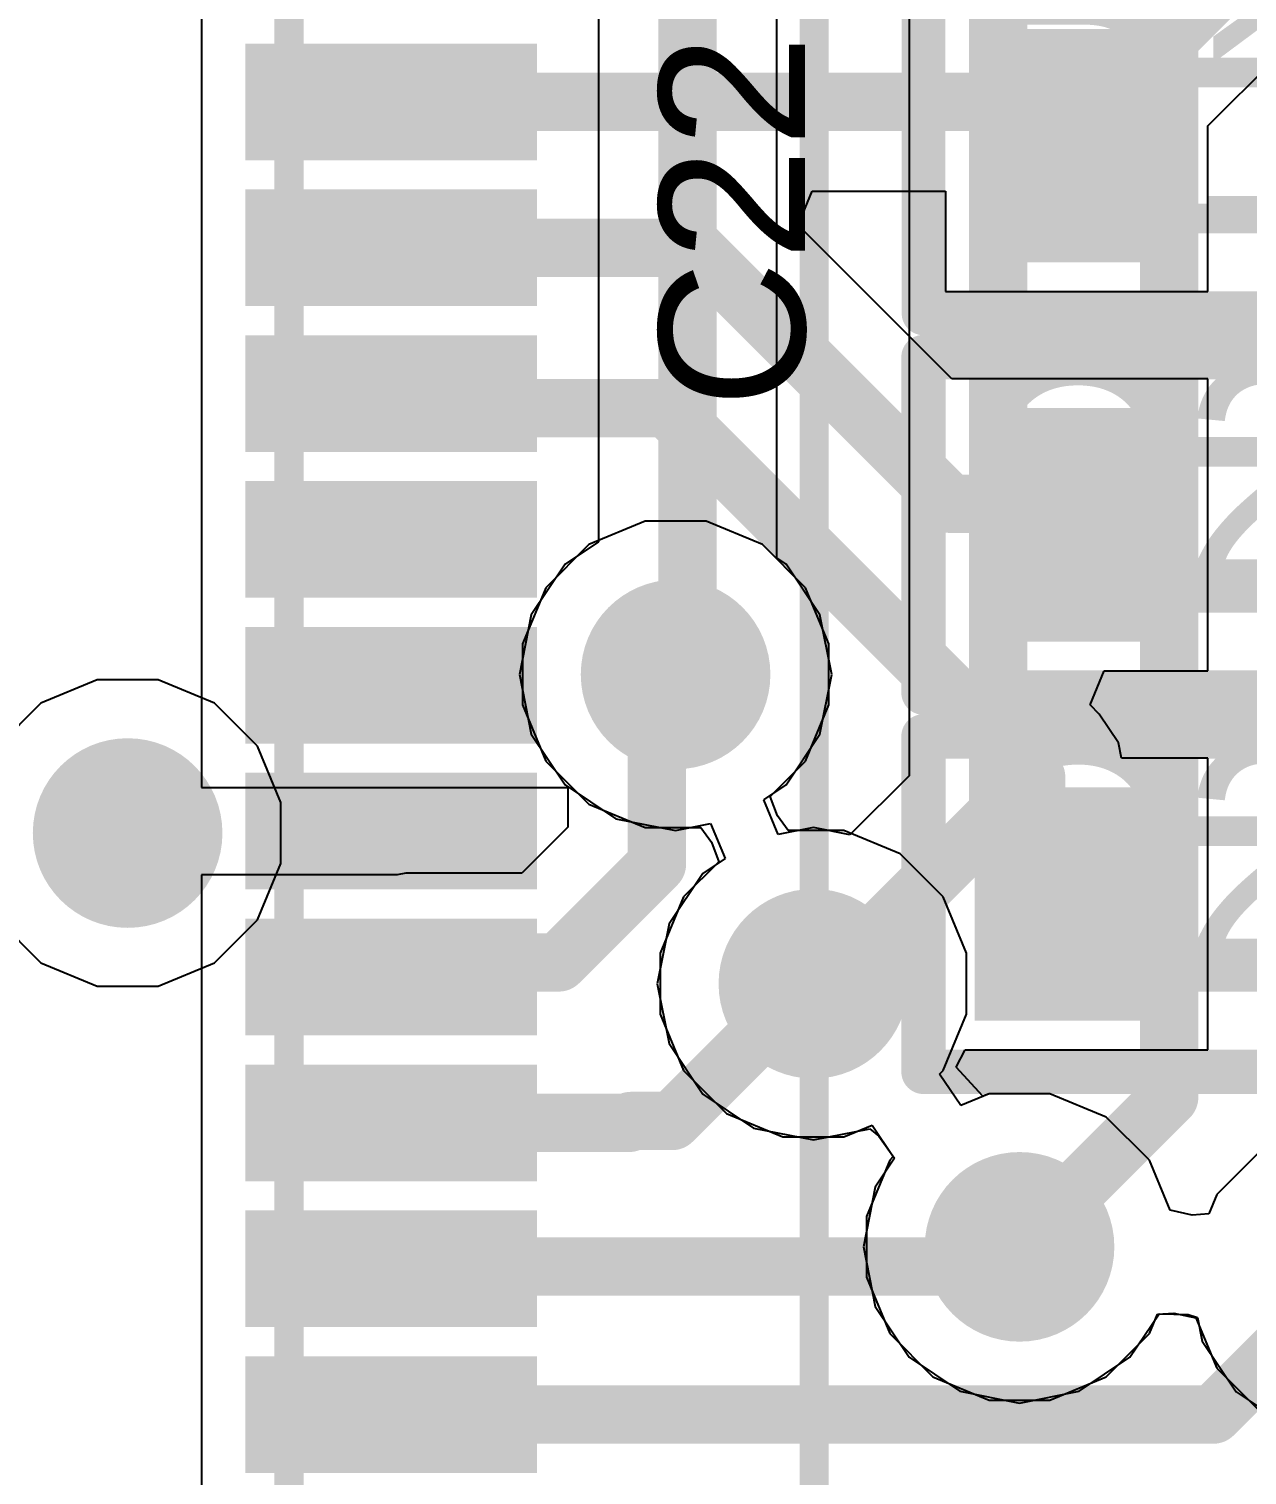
# Model space of a CAD drawing. Header units: inches. Extents: x 0.3 to 52.1, y -1.7 to 36.7.
# Drawn here: x 6.958 to 11.134, y 17.643 to 22.6 of the extents above; entities that cross this region are included whole.
import ezdxf

# ---------------------------------------------------------------- set-up
doc = ezdxf.new("R2010")
doc.units = ezdxf.units.IN
for name, color, linetype in [('Bottom Layer', 5, 'Continuous'), ('Internal1', 16, 'Continuous'), ('Internal2', 76, 'Continuous'), ('Top Assembly', 216, 'Continuous'), ('Top Component Outline', 6, 'Continuous'), ('Top Layer', 1, 'Continuous'), ('Top Overlay', 2, 'Continuous'), ('Top Paste', 8, 'Continuous'), ('Top Solder', 216, 'Continuous'), ('Via Holes', 16, 'Continuous')]:
    doc.layers.add(name, color=color, linetype=linetype)
doc.styles.add('Arial', font='', dxfattribs={"height": 0.2})
doc.styles.get('Arial').set_extended_font_data('Arial')

# ---------------------------------------------------------------- blocks, each defined once
blk = doc.blocks.new('0402_RES_REFLOW_107')
at = {"layer": 'Top Layer'}
for points in [[(-0.75, 0.3), (-0.25, 0.3), (-0.25, -0.3), (-0.75, -0.3)], [(0.25, 0.3), (0.75, 0.3), (0.75, -0.3), (0.25, -0.3)]]:
    blk.add_hatch(color=1, dxfattribs=at).paths.add_polyline_path(points)
at = {"layer": 'Top Paste'}
for points in [[(-0.72, 0.27), (-0.28, 0.27), (-0.28, -0.27), (-0.72, -0.27)], [(0.28, 0.27), (0.72, 0.27), (0.72, -0.27), (0.28, -0.27)]]:
    blk.add_hatch(color=8, dxfattribs=at).paths.add_polyline_path(points)
at = {"layer": 'Top Solder'}
for points in [[(-0.85, 0.4), (-0.15, 0.4), (-0.15, -0.4), (-0.85, -0.4)], [(0.15, 0.4), (0.85, 0.4), (0.85, -0.4), (0.15, -0.4)]]:
    blk.add_hatch(color=216, dxfattribs=at).paths.add_polyline_path(points)
at = {"layer": 'Top Assembly'}
for points in [[(-1.025, -0.575, 0.15, 0.15, 0), (-1.025, 0.575, 0.15, 0.15, 0)], [(-1.025, 0.575, 0.15, 0.15, 0), (1.025, 0.575, 0.15, 0.15, 0)], [(1.025, -0.575, 0.15, 0.15, 0), (1.025, 0.575, 0.15, 0.15, 0)], [(-1.025, -0.575, 0.15, 0.15, 0), (1.025, -0.575, 0.15, 0.15, 0)]]:
    blk.add_lwpolyline(points, format="xyseb", dxfattribs=at)
for points in [[(-1.0625, 0.575, 0.075, 0.075, 1), (-0.9875, 0.575, 0.075, 0.075, 1)], [(-1.0625, 0.575, 0.075, 0.075, 1), (-0.9875, 0.575, 0.075, 0.075, 1)], [(0.9875, 0.575, 0.075, 0.075, 1), (1.0625, 0.575, 0.075, 0.075, 1)], [(0.9875, 0.575, 0.075, 0.075, 1), (1.0625, 0.575, 0.075, 0.075, 1)], [(-1.0625, -0.575, 0.075, 0.075, 1), (-0.9875, -0.575, 0.075, 0.075, 1)], [(-1.0625, -0.575, 0.075, 0.075, 1), (-0.9875, -0.575, 0.075, 0.075, 1)], [(0.9875, -0.575, 0.075, 0.075, 1), (1.0625, -0.575, 0.075, 0.075, 1)], [(0.9875, -0.575, 0.075, 0.075, 1), (1.0625, -0.575, 0.075, 0.075, 1)]]:
    blk.add_lwpolyline(points, format="xyseb", close=True, dxfattribs=at)
at = {"layer": 'Top Component Outline'}
for points in [[(-0.4998, -0.2499, 0.1016, 0.1016, 0), (-0.4998, 0.2502, 0.1016, 0.1016, 0)], [(-0.4998, 0.2502, 0.1016, 0.1016, 0), (0.5002, 0.2502, 0.1016, 0.1016, 0)], [(0.5002, -0.2499, 0.1016, 0.1016, 0), (0.5002, 0.2502, 0.1016, 0.1016, 0)], [(-0.4998, -0.2499, 0.1016, 0.1016, 0), (0.5002, -0.2499, 0.1016, 0.1016, 0)]]:
    blk.add_lwpolyline(points, format="xyseb", dxfattribs=at)
for points in [[(-0.5252, 0.2502, 0.0508, 0.0508, 1), (-0.4744, 0.2502, 0.0508, 0.0508, 1)], [(-0.5252, 0.2502, 0.0508, 0.0508, 1), (-0.4744, 0.2502, 0.0508, 0.0508, 1)], [(0.4748, 0.2502, 0.0508, 0.0508, 1), (0.5256, 0.2502, 0.0508, 0.0508, 1)], [(0.4748, 0.2502, 0.0508, 0.0508, 1), (0.5256, 0.2502, 0.0508, 0.0508, 1)], [(-0.5252, -0.2499, 0.0508, 0.0508, 1), (-0.4744, -0.2499, 0.0508, 0.0508, 1)], [(-0.5252, -0.2499, 0.0508, 0.0508, 1), (-0.4744, -0.2499, 0.0508, 0.0508, 1)], [(0.4748, -0.2499, 0.0508, 0.0508, 1), (0.5256, -0.2499, 0.0508, 0.0508, 1)], [(0.4748, -0.2499, 0.0508, 0.0508, 1), (0.5256, -0.2499, 0.0508, 0.0508, 1)]]:
    blk.add_lwpolyline(points, format="xyseb", close=True, dxfattribs=at)
at = {"layer": 'Top Overlay'}
for points in [[(-1.025, -0.575, 0.15, 0.15, 0), (-1.025, 0.575, 0.15, 0.15, 0)], [(-1.025, 0.575, 0.15, 0.15, 0), (1.025, 0.575, 0.15, 0.15, 0)], [(1.025, -0.575, 0.15, 0.15, 0), (1.025, 0.575, 0.15, 0.15, 0)], [(-1.025, -0.575, 0.15, 0.15, 0), (1.025, -0.575, 0.15, 0.15, 0)]]:
    blk.add_lwpolyline(points, format="xyseb", dxfattribs=at)
for points in [[(-1.0625, 0.575, 0.075, 0.075, 1), (-0.9875, 0.575, 0.075, 0.075, 1)], [(-1.0625, 0.575, 0.075, 0.075, 1), (-0.9875, 0.575, 0.075, 0.075, 1)], [(0.9875, 0.575, 0.075, 0.075, 1), (1.0625, 0.575, 0.075, 0.075, 1)], [(0.9875, 0.575, 0.075, 0.075, 1), (1.0625, 0.575, 0.075, 0.075, 1)], [(-1.0625, -0.575, 0.075, 0.075, 1), (-0.9875, -0.575, 0.075, 0.075, 1)], [(-1.0625, -0.575, 0.075, 0.075, 1), (-0.9875, -0.575, 0.075, 0.075, 1)], [(0.9875, -0.575, 0.075, 0.075, 1), (1.0625, -0.575, 0.075, 0.075, 1)], [(0.9875, -0.575, 0.075, 0.075, 1), (1.0625, -0.575, 0.075, 0.075, 1)]]:
    blk.add_lwpolyline(points, format="xyseb", close=True, dxfattribs=at)
at = {"layer": 'Top Assembly', "style": 'Arial'}
blk.add_text('R18', height=0.75, rotation=360, dxfattribs=at).set_placement((-0.889, -0.254))
blk = doc.blocks.new('F34G1A7Q1E8C24_115')
at = {"layer": 'Top Layer'}
for points in [[(-4.9, 1.975), (-4.9, 2.875), (-4.6, 2.875), (-4.6, 1.975)], [(-4.4, 1.975), (-4.4, 2.875), (-4.1, 2.875), (-4.1, 1.975)], [(-3.9, 1.975), (-3.9, 2.875), (-3.6, 2.875), (-3.6, 1.975)], [(-3.4, 1.975), (-3.4, 2.875), (-3.1, 2.875), (-3.1, 1.975)], [(-2.9, 1.975), (-2.9, 2.875), (-2.6, 2.875), (-2.6, 1.975)], [(-2.4, 1.975), (-2.4, 2.875), (-2.1, 2.875), (-2.1, 1.975)], [(-1.9, 1.975), (-1.9, 2.875), (-1.6, 2.875), (-1.6, 1.975)], [(-1.4, 1.975), (-1.4, 2.875), (-1.1, 2.875), (-1.1, 1.975)], [(-0.9, 1.975), (-0.9, 2.875), (-0.6, 2.875), (-0.6, 1.975)], [(-0.4, 1.975), (-0.4, 2.875), (-0.1, 2.875), (-0.1, 1.975)]]:
    blk.add_hatch(color=1, dxfattribs=at).paths.add_polyline_path(points)
at = {"layer": 'Top Paste'}
for points in [[(-4.9, 1.975), (-4.9, 2.875), (-4.6, 2.875), (-4.6, 1.975)], [(-4.4, 1.975), (-4.4, 2.875), (-4.1, 2.875), (-4.1, 1.975)], [(-3.9, 1.975), (-3.9, 2.875), (-3.6, 2.875), (-3.6, 1.975)], [(-3.4, 1.975), (-3.4, 2.875), (-3.1, 2.875), (-3.1, 1.975)], [(-2.9, 1.975), (-2.9, 2.875), (-2.6, 2.875), (-2.6, 1.975)], [(-2.4, 1.975), (-2.4, 2.875), (-2.1, 2.875), (-2.1, 1.975)], [(-1.9, 1.975), (-1.9, 2.875), (-1.6, 2.875), (-1.6, 1.975)], [(-1.4, 1.975), (-1.4, 2.875), (-1.1, 2.875), (-1.1, 1.975)], [(-0.9, 1.975), (-0.9, 2.875), (-0.6, 2.875), (-0.6, 1.975)], [(-0.4, 1.975), (-0.4, 2.875), (-0.1, 2.875), (-0.1, 1.975)]]:
    blk.add_hatch(color=8, dxfattribs=at).paths.add_polyline_path(points)
at = {"layer": 'Top Solder'}
for points in [[(-4.95, 1.925), (-4.95, 2.925), (-4.55, 2.925), (-4.55, 1.925)], [(-4.45, 1.925), (-4.45, 2.925), (-4.05, 2.925), (-4.05, 1.925)], [(-3.95, 1.925), (-3.95, 2.925), (-3.55, 2.925), (-3.55, 1.925)], [(-3.45, 1.925), (-3.45, 2.925), (-3.05, 2.925), (-3.05, 1.925)], [(-2.95, 1.925), (-2.95, 2.925), (-2.55, 2.925), (-2.55, 1.925)], [(-2.45, 1.925), (-2.45, 2.925), (-2.05, 2.925), (-2.05, 1.925)], [(-1.95, 1.925), (-1.95, 2.925), (-1.55, 2.925), (-1.55, 1.925)], [(-1.45, 1.925), (-1.45, 2.925), (-1.05, 2.925), (-1.05, 1.925)], [(-0.95, 1.925), (-0.95, 2.925), (-0.55, 2.925), (-0.55, 1.925)], [(-0.45, 1.925), (-0.45, 2.925), (-0.05, 2.925), (-0.05, 1.925)]]:
    blk.add_hatch(color=216, dxfattribs=at).paths.add_polyline_path(points)
at = {"layer": 'Top Assembly'}
blk.add_lwpolyline([(9.45, 3.875, 0.1, 0.1, 0), (-9.45, 3.875, 0.1, 0.1, 0)], format="xyseb", dxfattribs=at)
at = {"layer": 'Top Component Outline'}
blk.add_lwpolyline([(8.05, 2.075, 0.1, 0.1, 0), (-8.05, 2.075, 0.1, 0.1, 0)], format="xyseb", dxfattribs=at)
blk = doc.blocks.new('0402_CAP_REFLOW_147')
at = {"layer": 'Top Layer'}
for points in [[(-0.75, 0.3), (-0.25, 0.3), (-0.25, -0.3), (-0.75, -0.3)], [(0.25, 0.3), (0.75, 0.3), (0.75, -0.3), (0.25, -0.3)]]:
    blk.add_hatch(color=1, dxfattribs=at).paths.add_polyline_path(points)
at = {"layer": 'Top Paste'}
for points in [[(-0.72, 0.27), (-0.28, 0.27), (-0.28, -0.27), (-0.72, -0.27)], [(0.28, 0.27), (0.72, 0.27), (0.72, -0.27), (0.28, -0.27)]]:
    blk.add_hatch(color=8, dxfattribs=at).paths.add_polyline_path(points)
at = {"layer": 'Top Solder'}
for points in [[(-0.85, 0.4), (-0.15, 0.4), (-0.15, -0.4), (-0.85, -0.4)], [(0.15, 0.4), (0.85, 0.4), (0.85, -0.4), (0.15, -0.4)]]:
    blk.add_hatch(color=216, dxfattribs=at).paths.add_polyline_path(points)
at = {"layer": 'Top Assembly'}
for points in [[(-1.025, 0.575, 0.15, 0.15, 0), (1.025, 0.575, 0.15, 0.15, 0)], [(-1.025, -0.575, 0.15, 0.15, 0), (-1.025, 0.575, 0.15, 0.15, 0)], [(1.025, -0.575, 0.15, 0.15, 0), (1.025, 0.575, 0.15, 0.15, 0)], [(-1.025, -0.575, 0.15, 0.15, 0), (1.025, -0.575, 0.15, 0.15, 0)]]:
    blk.add_lwpolyline(points, format="xyseb", dxfattribs=at)
for points in [[(-1.0625, 0.575, 0.075, 0.075, 1), (-0.9875, 0.575, 0.075, 0.075, 1)], [(-1.0625, 0.575, 0.075, 0.075, 1), (-0.9875, 0.575, 0.075, 0.075, 1)], [(0.9875, 0.575, 0.075, 0.075, 1), (1.0625, 0.575, 0.075, 0.075, 1)], [(0.9875, 0.575, 0.075, 0.075, 1), (1.0625, 0.575, 0.075, 0.075, 1)], [(-1.0625, -0.575, 0.075, 0.075, 1), (-0.9875, -0.575, 0.075, 0.075, 1)], [(-1.0625, -0.575, 0.075, 0.075, 1), (-0.9875, -0.575, 0.075, 0.075, 1)], [(0.9875, -0.575, 0.075, 0.075, 1), (1.0625, -0.575, 0.075, 0.075, 1)], [(0.9875, -0.575, 0.075, 0.075, 1), (1.0625, -0.575, 0.075, 0.075, 1)]]:
    blk.add_lwpolyline(points, format="xyseb", close=True, dxfattribs=at)
at = {"layer": 'Top Component Outline'}
for points in [[(-0.4998, -0.2499, 0.1016, 0.1016, 0), (-0.4998, 0.2502, 0.1016, 0.1016, 0)], [(-0.4998, 0.2502, 0.1016, 0.1016, 0), (0.5002, 0.2502, 0.1016, 0.1016, 0)], [(0.5002, -0.2499, 0.1016, 0.1016, 0), (0.5002, 0.2502, 0.1016, 0.1016, 0)], [(-0.4998, -0.2499, 0.1016, 0.1016, 0), (0.5002, -0.2499, 0.1016, 0.1016, 0)]]:
    blk.add_lwpolyline(points, format="xyseb", dxfattribs=at)
for points in [[(-0.5252, 0.2502, 0.0508, 0.0508, 1), (-0.4744, 0.2502, 0.0508, 0.0508, 1)], [(-0.5252, 0.2502, 0.0508, 0.0508, 1), (-0.4744, 0.2502, 0.0508, 0.0508, 1)], [(0.4748, 0.2502, 0.0508, 0.0508, 1), (0.5256, 0.2502, 0.0508, 0.0508, 1)], [(0.4748, 0.2502, 0.0508, 0.0508, 1), (0.5256, 0.2502, 0.0508, 0.0508, 1)], [(-0.5252, -0.2499, 0.0508, 0.0508, 1), (-0.4744, -0.2499, 0.0508, 0.0508, 1)], [(-0.5252, -0.2499, 0.0508, 0.0508, 1), (-0.4744, -0.2499, 0.0508, 0.0508, 1)], [(0.4748, -0.2499, 0.0508, 0.0508, 1), (0.5256, -0.2499, 0.0508, 0.0508, 1)], [(0.4748, -0.2499, 0.0508, 0.0508, 1), (0.5256, -0.2499, 0.0508, 0.0508, 1)]]:
    blk.add_lwpolyline(points, format="xyseb", close=True, dxfattribs=at)
at = {"layer": 'Top Overlay'}
for points in [[(-1.025, 0.575, 0.1524, 0.1524, 0), (1.025, 0.575, 0.1524, 0.1524, 0)], [(-1.025, -0.575, 0.1524, 0.1524, 0), (-1.025, 0.575, 0.1524, 0.1524, 0)], [(1.025, -0.575, 0.1524, 0.1524, 0), (1.025, 0.575, 0.1524, 0.1524, 0)], [(-1.025, -0.575, 0.1524, 0.1524, 0), (1.025, -0.575, 0.1524, 0.1524, 0)]]:
    blk.add_lwpolyline(points, format="xyseb", dxfattribs=at)
for points in [[(-1.0631, 0.575, 0.0762, 0.0762, 1), (-0.9869, 0.575, 0.0762, 0.0762, 1)], [(-1.0631, 0.575, 0.0762, 0.0762, 1), (-0.9869, 0.575, 0.0762, 0.0762, 1)], [(0.9869, 0.575, 0.0762, 0.0762, 1), (1.0631, 0.575, 0.0762, 0.0762, 1)], [(0.9869, 0.575, 0.0762, 0.0762, 1), (1.0631, 0.575, 0.0762, 0.0762, 1)], [(-1.0631, -0.575, 0.0762, 0.0762, 1), (-0.9869, -0.575, 0.0762, 0.0762, 1)], [(-1.0631, -0.575, 0.0762, 0.0762, 1), (-0.9869, -0.575, 0.0762, 0.0762, 1)], [(0.9869, -0.575, 0.0762, 0.0762, 1), (1.0631, -0.575, 0.0762, 0.0762, 1)], [(0.9869, -0.575, 0.0762, 0.0762, 1), (1.0631, -0.575, 0.0762, 0.0762, 1)]]:
    blk.add_lwpolyline(points, format="xyseb", close=True, dxfattribs=at)
at = {"layer": 'Top Assembly', "style": 'Arial'}
blk.add_text('C23', height=0.75, rotation=360, dxfattribs=at).set_placement((-0.9, -0.2))
blk = doc.blocks.new('0402_CAP_REFLOW_148')
at = {"layer": 'Top Layer'}
for points in [[(-0.75, 0.3), (-0.25, 0.3), (-0.25, -0.3), (-0.75, -0.3)], [(0.25, 0.3), (0.75, 0.3), (0.75, -0.3), (0.25, -0.3)]]:
    blk.add_hatch(color=1, dxfattribs=at).paths.add_polyline_path(points)
at = {"layer": 'Top Paste'}
for points in [[(-0.72, 0.27), (-0.28, 0.27), (-0.28, -0.27), (-0.72, -0.27)], [(0.28, 0.27), (0.72, 0.27), (0.72, -0.27), (0.28, -0.27)]]:
    blk.add_hatch(color=8, dxfattribs=at).paths.add_polyline_path(points)
at = {"layer": 'Top Solder'}
for points in [[(-0.85, 0.4), (-0.15, 0.4), (-0.15, -0.4), (-0.85, -0.4)], [(0.15, 0.4), (0.85, 0.4), (0.85, -0.4), (0.15, -0.4)]]:
    blk.add_hatch(color=216, dxfattribs=at).paths.add_polyline_path(points)
at = {"layer": 'Top Assembly'}
for points in [[(-1.025, 0.575, 0.15, 0.15, 0), (1.025, 0.575, 0.15, 0.15, 0)], [(-1.025, -0.575, 0.15, 0.15, 0), (-1.025, 0.575, 0.15, 0.15, 0)], [(1.025, -0.575, 0.15, 0.15, 0), (1.025, 0.575, 0.15, 0.15, 0)], [(-1.025, -0.575, 0.15, 0.15, 0), (1.025, -0.575, 0.15, 0.15, 0)]]:
    blk.add_lwpolyline(points, format="xyseb", dxfattribs=at)
for points in [[(-1.0625, 0.575, 0.075, 0.075, 1), (-0.9875, 0.575, 0.075, 0.075, 1)], [(-1.0625, 0.575, 0.075, 0.075, 1), (-0.9875, 0.575, 0.075, 0.075, 1)], [(0.9875, 0.575, 0.075, 0.075, 1), (1.0625, 0.575, 0.075, 0.075, 1)], [(0.9875, 0.575, 0.075, 0.075, 1), (1.0625, 0.575, 0.075, 0.075, 1)], [(-1.0625, -0.575, 0.075, 0.075, 1), (-0.9875, -0.575, 0.075, 0.075, 1)], [(-1.0625, -0.575, 0.075, 0.075, 1), (-0.9875, -0.575, 0.075, 0.075, 1)], [(0.9875, -0.575, 0.075, 0.075, 1), (1.0625, -0.575, 0.075, 0.075, 1)], [(0.9875, -0.575, 0.075, 0.075, 1), (1.0625, -0.575, 0.075, 0.075, 1)]]:
    blk.add_lwpolyline(points, format="xyseb", close=True, dxfattribs=at)
at = {"layer": 'Top Component Outline'}
for points in [[(-0.4998, -0.2499, 0.1016, 0.1016, 0), (-0.4998, 0.2502, 0.1016, 0.1016, 0)], [(-0.4998, 0.2502, 0.1016, 0.1016, 0), (0.5002, 0.2502, 0.1016, 0.1016, 0)], [(0.5002, -0.2499, 0.1016, 0.1016, 0), (0.5002, 0.2502, 0.1016, 0.1016, 0)], [(-0.4998, -0.2499, 0.1016, 0.1016, 0), (0.5002, -0.2499, 0.1016, 0.1016, 0)]]:
    blk.add_lwpolyline(points, format="xyseb", dxfattribs=at)
for points in [[(-0.5252, 0.2502, 0.0508, 0.0508, 1), (-0.4744, 0.2502, 0.0508, 0.0508, 1)], [(-0.5252, 0.2502, 0.0508, 0.0508, 1), (-0.4744, 0.2502, 0.0508, 0.0508, 1)], [(0.4748, 0.2502, 0.0508, 0.0508, 1), (0.5256, 0.2502, 0.0508, 0.0508, 1)], [(0.4748, 0.2502, 0.0508, 0.0508, 1), (0.5256, 0.2502, 0.0508, 0.0508, 1)], [(-0.5252, -0.2499, 0.0508, 0.0508, 1), (-0.4744, -0.2499, 0.0508, 0.0508, 1)], [(-0.5252, -0.2499, 0.0508, 0.0508, 1), (-0.4744, -0.2499, 0.0508, 0.0508, 1)], [(0.4748, -0.2499, 0.0508, 0.0508, 1), (0.5256, -0.2499, 0.0508, 0.0508, 1)], [(0.4748, -0.2499, 0.0508, 0.0508, 1), (0.5256, -0.2499, 0.0508, 0.0508, 1)]]:
    blk.add_lwpolyline(points, format="xyseb", close=True, dxfattribs=at)
at = {"layer": 'Top Overlay'}
for points in [[(-1.025, 0.575, 0.1524, 0.1524, 0), (1.025, 0.575, 0.1524, 0.1524, 0)], [(-1.025, -0.575, 0.1524, 0.1524, 0), (-1.025, 0.575, 0.1524, 0.1524, 0)], [(1.025, -0.575, 0.1524, 0.1524, 0), (1.025, 0.575, 0.1524, 0.1524, 0)], [(-1.025, -0.575, 0.1524, 0.1524, 0), (1.025, -0.575, 0.1524, 0.1524, 0)]]:
    blk.add_lwpolyline(points, format="xyseb", dxfattribs=at)
for points in [[(-1.0631, 0.575, 0.0762, 0.0762, 1), (-0.9869, 0.575, 0.0762, 0.0762, 1)], [(-1.0631, 0.575, 0.0762, 0.0762, 1), (-0.9869, 0.575, 0.0762, 0.0762, 1)], [(0.9869, 0.575, 0.0762, 0.0762, 1), (1.0631, 0.575, 0.0762, 0.0762, 1)], [(0.9869, 0.575, 0.0762, 0.0762, 1), (1.0631, 0.575, 0.0762, 0.0762, 1)], [(-1.0631, -0.575, 0.0762, 0.0762, 1), (-0.9869, -0.575, 0.0762, 0.0762, 1)], [(-1.0631, -0.575, 0.0762, 0.0762, 1), (-0.9869, -0.575, 0.0762, 0.0762, 1)], [(0.9869, -0.575, 0.0762, 0.0762, 1), (1.0631, -0.575, 0.0762, 0.0762, 1)], [(0.9869, -0.575, 0.0762, 0.0762, 1), (1.0631, -0.575, 0.0762, 0.0762, 1)]]:
    blk.add_lwpolyline(points, format="xyseb", close=True, dxfattribs=at)
at = {"layer": 'Top Assembly', "style": 'Arial'}
blk.add_text('C22', height=0.75, rotation=360, dxfattribs=at).set_placement((-0.9, -0.2))

msp = doc.modelspace()

# ---------------------------------------------------------------- hatches: boundary and pattern name
at = {"layer": 'Bottom Layer'}
h = msp.add_hatch(color=5, dxfattribs=at)
edge = h.paths.add_edge_path()
edge.add_arc((9.175, 20.3872), 0.325, 0, 360)
h = msp.add_hatch(color=5, dxfattribs=at)
edge = h.paths.add_edge_path()
edge.add_arc((7.2967, 19.8435), 0.325, 0, 360)
h = msp.add_hatch(color=5, dxfattribs=at)
edge = h.paths.add_edge_path()
edge.add_arc((9.6473, 19.3269), 0.325, 0, 360)
h = msp.add_hatch(color=5, dxfattribs=at)
edge = h.paths.add_edge_path()
edge.add_arc((10.354, 18.425), 0.325, 0, 360)
at = {"layer": 'Internal1'}
h = msp.add_hatch(color=16, dxfattribs=at)
edge = h.paths.add_edge_path()
edge.add_arc((9.175, 20.3872), 0.325, 0, 360)
h = msp.add_hatch(color=16, dxfattribs=at)
edge = h.paths.add_edge_path()
edge.add_arc((7.2967, 19.8435), 0.325, 0, 360)
h = msp.add_hatch(color=16, dxfattribs=at)
edge = h.paths.add_edge_path()
edge.add_arc((9.6473, 19.3269), 0.325, 0, 360)
h = msp.add_hatch(color=16, dxfattribs=at)
edge = h.paths.add_edge_path()
edge.add_arc((10.354, 18.425), 0.325, 0, 360)
at = {"layer": 'Internal2'}
h = msp.add_hatch(color=76, dxfattribs=at)
edge = h.paths.add_edge_path()
edge.add_arc((9.175, 20.3872), 0.325, 0, 360)
h = msp.add_hatch(color=76, dxfattribs=at)
edge = h.paths.add_edge_path()
edge.add_arc((7.2967, 19.8435), 0.325, 0, 360)
h = msp.add_hatch(color=76, dxfattribs=at)
edge = h.paths.add_edge_path()
edge.add_arc((9.6473, 19.3269), 0.325, 0, 360)
h = msp.add_hatch(color=76, dxfattribs=at)
edge = h.paths.add_edge_path()
edge.add_arc((10.354, 18.425), 0.325, 0, 360)
at = {"layer": 'Top Layer'}
h = msp.add_hatch(color=1, dxfattribs=at)
edge = h.paths.add_edge_path()
edge.add_arc((9.175, 20.3872), 0.325, 0, 360)
h = msp.add_hatch(color=1, dxfattribs=at)
edge = h.paths.add_edge_path()
edge.add_arc((7.2967, 19.8435), 0.325, 0, 360)
h = msp.add_hatch(color=1, dxfattribs=at)
edge = h.paths.add_edge_path()
edge.add_arc((9.6473, 19.3269), 0.325, 0, 360)
h = msp.add_hatch(color=1, dxfattribs=at)
edge = h.paths.add_edge_path()
edge.add_arc((10.354, 18.425), 0.325, 0, 360)
at = {"layer": 'Via Holes'}
h = msp.add_hatch(color=7, dxfattribs=at)
edge = h.paths.add_edge_path()
edge.add_arc((9.175, 20.3872), 0.175, 0, 360)
h = msp.add_hatch(color=7, dxfattribs=at)
edge = h.paths.add_edge_path()
edge.add_arc((7.2967, 19.8435), 0.175, 0, 360)
h = msp.add_hatch(color=7, dxfattribs=at)
edge = h.paths.add_edge_path()
edge.add_arc((9.6473, 19.3269), 0.175, 0, 360)
h = msp.add_hatch(color=7, dxfattribs=at)
edge = h.paths.add_edge_path()
edge.add_arc((10.354, 18.425), 0.175, 0, 360)

# ---------------------------------------------------------------- linework, layer by layer
at = {"layer": 'Bottom Layer'}
for p, q in [((8.9104, 25.5559), (8.9104, 20.8418)), ((9.5221, 20.7866), (9.5221, 25.4292)), ((9.9752, 23.9809), (9.9752, 20.0402)), ((8.9104, 20.8418), (8.7965, 20.7657)), ((9.5535, 20.7657), (9.5221, 20.7866)), ((8.7965, 20.7657), (8.6805, 20.592)), ((9.6695, 20.592), (9.5535, 20.7657)), ((8.6805, 20.592), (8.6397, 20.3872)), ((9.7103, 20.3872), (9.6695, 20.592)), ((8.6397, 20.3872), (8.6805, 20.1823)), ((9.6695, 20.1823), (9.7103, 20.3872)), ((8.6805, 20.1823), (8.7965, 20.0087)), ((9.5535, 20.0087), (9.6695, 20.1823)), ((9.9752, 20.0402), (9.7723, 19.8373)), ((8.7965, 20.0087), (8.9702, 19.8926)), ((9.4775, 19.9579), (9.5535, 20.0087)), ((9.5271, 19.8383), (9.4775, 19.9579)), ((8.9702, 19.8926), (9.175, 19.8519)), ((9.175, 19.8519), (9.2952, 19.8758)), ((9.2952, 19.8758), (9.3448, 19.7562)), ((9.6473, 19.8622), (9.5271, 19.8383)), ((9.7723, 19.8373), (9.6473, 19.8622)), ((9.3448, 19.7562), (9.2688, 19.7054)), ((9.2688, 19.7054), (9.1528, 19.5318)), ((9.1528, 19.5318), (9.1121, 19.3269)), ((9.1121, 19.3269), (9.1528, 19.1221)), ((9.1528, 19.1221), (9.2688, 18.9484)), ((9.2688, 18.9484), (9.4425, 18.8324)), ((9.4425, 18.8324), (9.6473, 18.7916)), ((9.6473, 18.7916), (9.8405, 18.83)), ((9.8405, 18.83), (9.8718, 18.8045)), ((9.8718, 18.8045), (9.9254, 18.7285)), ((9.9254, 18.7285), (9.8594, 18.6298)), ((9.8594, 18.6298), (9.8187, 18.425)), ((9.8187, 18.425), (9.8594, 18.2202)), ((9.8594, 18.2202), (9.9755, 18.0465)), ((10.7325, 18.0465), (10.8323, 18.1959)), ((10.8323, 18.1959), (10.9322, 18.193)), ((10.9322, 18.193), (10.9645, 18.1825)), ((10.9645, 18.1825), (10.9805, 18.1021)), ((10.9805, 18.1021), (11.0965, 17.9285)), ((9.9755, 18.0465), (10.1491, 17.9305)), ((10.5588, 17.9305), (10.7325, 18.0465)), ((10.1491, 17.9305), (10.354, 17.8897)), ((10.354, 17.8897), (10.5588, 17.9305)), ((11.0965, 17.9285), (11.2701, 17.8124))]:
    msp.add_line(p, q, dxfattribs=at)
for points in [[(9.2162, 20.4284, 0.2, 0.2, 0), (9.2162, 25.5559, 0.2, 0.2, 0)], [(10.2811, 19.9135, 0.2, 0.2, 0), (10.2811, 23.9809, 0.2, 0.2, 0)], [(10.867, 18.938, 0.2, 0.2, 0), (10.867, 23.7, 0.2, 0.2, 0)], [(9.175, 20.3872, 0.2, 0.2, 0), (9.2162, 20.4284, 0.2, 0.2, 0)], [(9.6945, 19.3269, 0.2, 0.2, 0), (10.2811, 19.9135, 0.2, 0.2, 0)], [(9.6473, 19.3269, 0.2, 0.2, 0), (9.6945, 19.3269, 0.2, 0.2, 0)], [(10.354, 18.425, 0.2, 0.2, 0), (10.867, 18.938, 0.2, 0.2, 0)]]:
    msp.add_lwpolyline(points, format="xyseb", dxfattribs=at)
for points in [[(9.1662, 20.4284, 0.1, 0.1, 1), (9.2662, 20.4284, 0.1, 0.1, 1)], [(9.1662, 20.4284, 0.1, 0.1, 1), (9.2662, 20.4284, 0.1, 0.1, 1)], [(9.125, 20.3872, 0.1, 0.1, 1), (9.225, 20.3872, 0.1, 0.1, 1)], [(10.2311, 19.9135, 0.1, 0.1, 1), (10.3311, 19.9135, 0.1, 0.1, 1)], [(10.2311, 19.9135, 0.1, 0.1, 1), (10.3311, 19.9135, 0.1, 0.1, 1)], [(9.5973, 19.3269, 0.1, 0.1, 1), (9.6973, 19.3269, 0.1, 0.1, 1)], [(9.6445, 19.3269, 0.1, 0.1, 1), (9.7445, 19.3269, 0.1, 0.1, 1)], [(9.6445, 19.3269, 0.1, 0.1, 1), (9.7445, 19.3269, 0.1, 0.1, 1)], [(10.817, 18.938, 0.1, 0.1, 1), (10.917, 18.938, 0.1, 0.1, 1)], [(10.817, 18.938, 0.1, 0.1, 1), (10.917, 18.938, 0.1, 0.1, 1)], [(10.304, 18.425, 0.1, 0.1, 1), (10.404, 18.425, 0.1, 0.1, 1)]]:
    msp.add_lwpolyline(points, format="xyseb", close=True, dxfattribs=at)
at = {"layer": 'Internal1'}
for p, q in [((9.0706, 20.9122), (8.8776, 20.8322)), ((9.2794, 20.9122), (9.0706, 20.9122)), ((9.4724, 20.8322), (9.2794, 20.9122)), ((8.8776, 20.8322), (8.7299, 20.6846)), ((9.6201, 20.6846), (9.4724, 20.8322)), ((8.7299, 20.6846), (8.65, 20.4916)), ((9.7, 20.4916), (9.6201, 20.6846)), ((8.65, 20.4916), (8.65, 20.2827)), ((9.7, 20.2827), (9.7, 20.4916)), ((8.65, 20.2827), (8.7299, 20.0898)), ((9.6201, 20.0898), (9.7, 20.2827)), ((8.7299, 20.0898), (8.8776, 19.9421)), ((9.4995, 19.9693), (9.6201, 20.0898)), ((8.8776, 19.9421), (9.0706, 19.8622)), ((9.5244, 19.9021), (9.4995, 19.9693)), ((9.5613, 19.8519), (9.5244, 19.9021)), ((9.0706, 19.8622), (9.2611, 19.8622)), ((9.2611, 19.8622), (9.298, 19.812)), ((9.7518, 19.8519), (9.5613, 19.8519)), ((9.9447, 19.772), (9.7518, 19.8519)), ((9.298, 19.812), (9.3228, 19.7448)), ((9.3228, 19.7448), (9.2023, 19.6243)), ((10.0924, 19.6243), (9.9447, 19.772)), ((9.2023, 19.6243), (9.1223, 19.4313)), ((10.1723, 19.4313), (10.0924, 19.6243)), ((9.1223, 19.4313), (9.1223, 19.2225)), ((10.1723, 19.2225), (10.1723, 19.4313)), ((9.1223, 19.2225), (9.2023, 19.0295)), ((10.0924, 19.0295), (10.1723, 19.2225)), ((9.2023, 19.0295), (9.35, 18.8818)), ((10.0802, 19.0173), (10.0924, 19.0295)), ((10.1522, 18.9097), (10.0802, 19.0173)), ((10.2495, 18.95), (10.1522, 18.9097)), ((10.4584, 18.95), (10.2495, 18.95)), ((10.6514, 18.8701), (10.4584, 18.95)), ((9.35, 18.8818), (9.5429, 18.8019)), ((9.7518, 18.8019), (9.8491, 18.8422)), ((9.8491, 18.8422), (9.9211, 18.7346)), ((10.799, 18.7224), (10.6514, 18.8701)), ((9.5429, 18.8019), (9.7518, 18.8019)), ((11.1776, 18.752), (11.0299, 18.6044)), ((9.9089, 18.7224), (9.829, 18.5294)), ((9.9211, 18.7346), (9.9089, 18.7224)), ((10.8702, 18.5506), (10.799, 18.7224)), ((11.0299, 18.6044), (11.0024, 18.538)), ((10.9462, 18.5341), (10.8702, 18.5506)), ((9.829, 18.5294), (9.829, 18.3206)), ((11.0024, 18.538), (10.9462, 18.5341)), ((9.829, 18.3206), (9.9089, 18.1276)), ((10.799, 18.1276), (10.8265, 18.194)), ((10.8265, 18.194), (10.8828, 18.1979)), ((10.8828, 18.1979), (10.9588, 18.1814)), ((10.9588, 18.1814), (11.0299, 18.0096)), ((9.9089, 18.1276), (10.0566, 17.9799)), ((10.6514, 17.9799), (10.799, 18.1276)), ((11.0299, 18.0096), (11.1776, 17.8619)), ((10.0566, 17.9799), (10.2495, 17.9)), ((10.4584, 17.9), (10.6514, 17.9799)), ((10.2495, 17.9), (10.4584, 17.9))]:
    msp.add_line(p, q, dxfattribs=at)
at = {"layer": 'Internal2'}
for p, q in [((9.0706, 20.9122), (8.8776, 20.8322)), ((9.2794, 20.9122), (9.0706, 20.9122)), ((9.4724, 20.8322), (9.2794, 20.9122)), ((8.8776, 20.8322), (8.7299, 20.6846)), ((9.6201, 20.6846), (9.4724, 20.8322)), ((8.7299, 20.6846), (8.65, 20.4916)), ((9.7, 20.4916), (9.6201, 20.6846)), ((8.65, 20.4916), (8.65, 20.2827)), ((9.7, 20.2827), (9.7, 20.4916)), ((7.1923, 20.3685), (6.9993, 20.2885)), ((7.4012, 20.3685), (7.1923, 20.3685)), ((7.5941, 20.2885), (7.4012, 20.3685)), ((6.9993, 20.2885), (6.8516, 20.1409)), ((7.7418, 20.1409), (7.5941, 20.2885)), ((8.65, 20.2827), (8.7299, 20.0898)), ((9.6201, 20.0898), (9.7, 20.2827)), ((7.8217, 19.9479), (7.7418, 20.1409)), ((8.7299, 20.0898), (8.8776, 19.9421)), ((9.4995, 19.9693), (9.6201, 20.0898)), ((7.8217, 19.739), (7.8217, 19.9479)), ((8.8776, 19.9421), (9.0706, 19.8622)), ((9.5244, 19.9021), (9.4995, 19.9693)), ((9.5613, 19.8519), (9.5244, 19.9021)), ((9.0706, 19.8622), (9.2611, 19.8622)), ((9.2611, 19.8622), (9.298, 19.812)), ((9.7518, 19.8519), (9.5613, 19.8519)), ((9.9447, 19.772), (9.7518, 19.8519)), ((9.298, 19.812), (9.3228, 19.7448)), ((7.7418, 19.5461), (7.8217, 19.739)), ((9.3228, 19.7448), (9.2023, 19.6243)), ((10.0924, 19.6243), (9.9447, 19.772)), ((9.2023, 19.6243), (9.1223, 19.4313)), ((10.1723, 19.4313), (10.0924, 19.6243)), ((6.8516, 19.5461), (6.9993, 19.3984)), ((7.5941, 19.3984), (7.7418, 19.5461)), ((6.9993, 19.3984), (7.1923, 19.3185)), ((7.4012, 19.3185), (7.5941, 19.3984)), ((9.1223, 19.4313), (9.1223, 19.2225)), ((10.1723, 19.2225), (10.1723, 19.4313)), ((7.1923, 19.3185), (7.4012, 19.3185)), ((9.1223, 19.2225), (9.2023, 19.0295)), ((10.0924, 19.0295), (10.1723, 19.2225)), ((9.2023, 19.0295), (9.35, 18.8818)), ((10.0802, 19.0173), (10.0924, 19.0295)), ((10.1522, 18.9097), (10.0802, 19.0173)), ((10.2495, 18.95), (10.1522, 18.9097)), ((10.4584, 18.95), (10.2495, 18.95)), ((10.6514, 18.8701), (10.4584, 18.95)), ((9.35, 18.8818), (9.5429, 18.8019)), ((9.7518, 18.8019), (9.8491, 18.8422)), ((9.8491, 18.8422), (9.9211, 18.7346)), ((10.799, 18.7224), (10.6514, 18.8701)), ((9.5429, 18.8019), (9.7518, 18.8019)), ((11.1776, 18.752), (11.0299, 18.6044)), ((9.9089, 18.7224), (9.829, 18.5294)), ((9.9211, 18.7346), (9.9089, 18.7224)), ((10.8702, 18.5506), (10.799, 18.7224)), ((11.0299, 18.6044), (11.0024, 18.538)), ((10.9462, 18.5341), (10.8702, 18.5506)), ((9.829, 18.5294), (9.829, 18.3206)), ((11.0024, 18.538), (10.9462, 18.5341)), ((9.829, 18.3206), (9.9089, 18.1276)), ((10.799, 18.1276), (10.8265, 18.194)), ((10.8265, 18.194), (10.8828, 18.1979)), ((10.8828, 18.1979), (10.9588, 18.1814)), ((10.9588, 18.1814), (11.0299, 18.0096)), ((9.9089, 18.1276), (10.0566, 17.9799)), ((10.6514, 17.9799), (10.799, 18.1276)), ((11.0299, 18.0096), (11.1776, 17.8619)), ((10.0566, 17.9799), (10.2495, 17.9)), ((10.4584, 17.9), (10.6514, 17.9799)), ((10.2495, 17.9), (10.4584, 17.9))]:
    msp.add_line(p, q, dxfattribs=at)
at = {"layer": 'Top Layer'}
for p, q in [((7.55, 23), (7.55, 22)), ((11, 22.2674), (11.2267, 22.4941)), ((11, 21.7), (11, 22.2674)), ((9.5951, 21.9268), (9.6437, 22.0441)), ((9.6437, 22.0441), (10.1, 22.0441)), ((10.1, 22.0441), (10.1, 21.7)), ((7.55, 22), (7.55, 21)), ((10.1219, 21.4), (9.5951, 21.9268)), ((10.1, 21.7), (11, 21.7)), ((11, 21.4), (10.1219, 21.4)), ((11, 20.4), (11, 21.4)), ((7.55, 21), (7.55, 20)), ((10.596, 20.2827), (10.6446, 20.4)), ((10.6446, 20.4), (11, 20.4)), ((10.6272, 20.2514), (10.596, 20.2827)), ((10.6935, 20.1522), (10.6272, 20.2514)), ((10.7039, 20.1), (10.6935, 20.1522)), ((11, 20.1), (10.7039, 20.1)), ((11, 19.1), (11, 20.1)), ((7.55, 20), (8.8051, 20)), ((8.8051, 20), (8.8051, 19.8634)), ((8.8051, 19.8634), (8.6476, 19.7059)), ((8.2204, 19.7), (7.55, 19.7)), ((7.55, 19.7), (7.55, 18.5)), ((8.25, 19.7059), (8.2204, 19.7)), ((8.6476, 19.7059), (8.25, 19.7059)), ((8.25, 19.7059), (8.25, 19.7059)), ((10.1371, 19.0409), (10.1677, 19.1)), ((10.1677, 19.1), (11, 19.1)), ((10.2285, 18.9413), (10.1371, 19.0409)), ((10.2495, 18.95), (10.2285, 18.9413)), ((10.4584, 18.95), (10.2495, 18.95)), ((10.6514, 18.8701), (10.4584, 18.95)), ((10.799, 18.7224), (10.6514, 18.8701)), ((11.1776, 18.752), (11.0299, 18.6044)), ((10.8702, 18.5506), (10.799, 18.7224)), ((11.0299, 18.6044), (11.0024, 18.538)), ((10.9462, 18.5341), (10.8702, 18.5506)), ((7.55, 18.5), (7.55, 17.5)), ((11.0024, 18.538), (10.9462, 18.5341))]:
    msp.add_line(p, q, dxfattribs=at)
for points in [[(10.55, 22.25, 0.2, 0.2, 0), (11.1, 22.8, 0.2, 0.2, 0)], [(8.2, 22.35, 0.2, 0.2, 0), (10.4, 22.35, 0.2, 0.2, 0)], [(10.4, 22.35, 0.2, 0.2, 0), (10.55, 22.2, 0.2, 0.2, 0)], [(10.55, 22.2, 0.2, 0.2, 0), (10.55, 22.25, 0.2, 0.2, 0)], [(10.55, 22.2, 0.2, 0.2, 0), (10.55, 22.2, 0.2, 0.2, 0)], [(8.2, 21.85, 0.2, 0.2, 0), (9.2393, 21.85, 0.2, 0.2, 0)], [(9.2393, 21.85, 0.2, 0.2, 0), (10.1172, 20.9722, 0.2, 0.2, 0)], [(8.2, 21.35, 0.2, 0.2, 0), (8.25, 21.3, 0.2, 0.2, 0)], [(8.25, 21.3, 0.2, 0.2, 0), (9.1461, 21.3, 0.2, 0.2, 0)], [(9.1461, 21.3, 0.2, 0.2, 0), (10.4109, 20.0352, 0.2, 0.2, 0)], [(10.1172, 20.9722, 0.2, 0.2, 0), (10.4778, 20.9722, 0.2, 0.2, 0)], [(10.4778, 20.9722, 0.2, 0.2, 0), (10.55, 20.9, 0.2, 0.2, 0)], [(9.111, 20.3232, 0.2, 0.2, 0), (9.175, 20.3872, 0.2, 0.2, 0)], [(9.111, 19.7367, 0.2, 0.2, 0), (9.111, 20.3232, 0.2, 0.2, 0)], [(10.4109, 19.7391, 0.2, 0.2, 0), (10.4109, 20.0352, 0.2, 0.2, 0)], [(8.7743, 19.4, 0.2, 0.2, 0), (9.111, 19.7367, 0.2, 0.2, 0)], [(10.4109, 19.7391, 0.2, 0.2, 0), (10.55, 19.6, 0.2, 0.2, 0)], [(8.2, 19.35, 0.2, 0.2, 0), (8.25, 19.4, 0.2, 0.2, 0)], [(8.25, 19.4, 0.2, 0.2, 0), (8.7743, 19.4, 0.2, 0.2, 0)], [(9.1632, 18.8565, 0.2, 0.2, 0), (9.6337, 19.3269, 0.2, 0.2, 0)], [(9.6337, 19.3269, 0.2, 0.2, 0), (9.6473, 19.3269, 0.2, 0.2, 0)], [(8.2, 18.85, 0.2, 0.2, 0), (9.0153, 18.85, 0.2, 0.2, 0)], [(9.0153, 18.85, 0.2, 0.2, 0), (9.0218, 18.8565, 0.2, 0.2, 0)], [(9.0218, 18.8565, 0.2, 0.2, 0), (9.1632, 18.8565, 0.2, 0.2, 0)], [(10.2872, 18.3582, 0.2, 0.2, 0), (10.354, 18.425, 0.2, 0.2, 0)], [(8.2082, 18.3582, 0.2, 0.2, 0), (10.2872, 18.3582, 0.2, 0.2, 0)], [(11.018, 17.85, 0.2, 0.2, 0), (11.475, 18.307, 0.2, 0.2, 0)], [(8.2, 17.85, 0.2, 0.2, 0), (11.018, 17.85, 0.2, 0.2, 0)]]:
    msp.add_lwpolyline(points, format="xyseb", dxfattribs=at)
for points in [[(8.15, 22.35, 0.1, 0.1, 1), (8.25, 22.35, 0.1, 0.1, 1)], [(10.35, 22.35, 0.1, 0.1, 1), (10.45, 22.35, 0.1, 0.1, 1)], [(10.35, 22.35, 0.1, 0.1, 1), (10.45, 22.35, 0.1, 0.1, 1)], [(10.5, 22.25, 0.1, 0.1, 1), (10.6, 22.25, 0.1, 0.1, 1)], [(10.5, 22.25, 0.1, 0.1, 1), (10.6, 22.25, 0.1, 0.1, 1)], [(10.5, 22.2, 0.1, 0.1, 1), (10.6, 22.2, 0.1, 0.1, 1)], [(10.5, 22.2, 0.1, 0.1, 1), (10.6, 22.2, 0.1, 0.1, 1)], [(10.5, 22.2, 0.1, 0.1, 1), (10.6, 22.2, 0.1, 0.1, 1)], [(10.5, 22.2, 0.1, 0.1, 1), (10.6, 22.2, 0.1, 0.1, 1)], [(8.15, 21.85, 0.1, 0.1, 1), (8.25, 21.85, 0.1, 0.1, 1)], [(9.1893, 21.85, 0.1, 0.1, 1), (9.2893, 21.85, 0.1, 0.1, 1)], [(9.1893, 21.85, 0.1, 0.1, 1), (9.2893, 21.85, 0.1, 0.1, 1)], [(8.15, 21.35, 0.1, 0.1, 1), (8.25, 21.35, 0.1, 0.1, 1)], [(8.2, 21.3, 0.1, 0.1, 1), (8.3, 21.3, 0.1, 0.1, 1)], [(8.2, 21.3, 0.1, 0.1, 1), (8.3, 21.3, 0.1, 0.1, 1)], [(9.0961, 21.3, 0.1, 0.1, 1), (9.1961, 21.3, 0.1, 0.1, 1)], [(9.0961, 21.3, 0.1, 0.1, 1), (9.1961, 21.3, 0.1, 0.1, 1)], [(10.0672, 20.9722, 0.1, 0.1, 1), (10.1672, 20.9722, 0.1, 0.1, 1)], [(10.0672, 20.9722, 0.1, 0.1, 1), (10.1672, 20.9722, 0.1, 0.1, 1)], [(10.4278, 20.9722, 0.1, 0.1, 1), (10.5278, 20.9722, 0.1, 0.1, 1)], [(10.4278, 20.9722, 0.1, 0.1, 1), (10.5278, 20.9722, 0.1, 0.1, 1)], [(10.5, 20.9, 0.1, 0.1, 1), (10.6, 20.9, 0.1, 0.1, 1)], [(9.125, 20.3872, 0.1, 0.1, 1), (9.225, 20.3872, 0.1, 0.1, 1)], [(9.061, 20.3232, 0.1, 0.1, 1), (9.161, 20.3232, 0.1, 0.1, 1)], [(9.061, 20.3232, 0.1, 0.1, 1), (9.161, 20.3232, 0.1, 0.1, 1)], [(10.3609, 20.0352, 0.1, 0.1, 1), (10.4609, 20.0352, 0.1, 0.1, 1)], [(10.3609, 20.0352, 0.1, 0.1, 1), (10.4609, 20.0352, 0.1, 0.1, 1)], [(9.061, 19.7367, 0.1, 0.1, 1), (9.161, 19.7367, 0.1, 0.1, 1)], [(9.061, 19.7367, 0.1, 0.1, 1), (9.161, 19.7367, 0.1, 0.1, 1)], [(10.3609, 19.7391, 0.1, 0.1, 1), (10.4609, 19.7391, 0.1, 0.1, 1)], [(10.3609, 19.7391, 0.1, 0.1, 1), (10.4609, 19.7391, 0.1, 0.1, 1)], [(10.5, 19.6, 0.1, 0.1, 1), (10.6, 19.6, 0.1, 0.1, 1)], [(8.2, 19.4, 0.1, 0.1, 1), (8.3, 19.4, 0.1, 0.1, 1)], [(8.2, 19.4, 0.1, 0.1, 1), (8.3, 19.4, 0.1, 0.1, 1)], [(8.7243, 19.4, 0.1, 0.1, 1), (8.8243, 19.4, 0.1, 0.1, 1)], [(8.7243, 19.4, 0.1, 0.1, 1), (8.8243, 19.4, 0.1, 0.1, 1)], [(8.15, 19.35, 0.1, 0.1, 1), (8.25, 19.35, 0.1, 0.1, 1)], [(9.5837, 19.3269, 0.1, 0.1, 1), (9.6837, 19.3269, 0.1, 0.1, 1)], [(9.5837, 19.3269, 0.1, 0.1, 1), (9.6837, 19.3269, 0.1, 0.1, 1)], [(9.5973, 19.3269, 0.1, 0.1, 1), (9.6973, 19.3269, 0.1, 0.1, 1)], [(8.15, 18.85, 0.1, 0.1, 1), (8.25, 18.85, 0.1, 0.1, 1)], [(8.9653, 18.85, 0.1, 0.1, 1), (9.0653, 18.85, 0.1, 0.1, 1)], [(8.9653, 18.85, 0.1, 0.1, 1), (9.0653, 18.85, 0.1, 0.1, 1)], [(8.9718, 18.8565, 0.1, 0.1, 1), (9.0718, 18.8565, 0.1, 0.1, 1)], [(8.9718, 18.8565, 0.1, 0.1, 1), (9.0718, 18.8565, 0.1, 0.1, 1)], [(9.1132, 18.8565, 0.1, 0.1, 1), (9.2132, 18.8565, 0.1, 0.1, 1)], [(9.1132, 18.8565, 0.1, 0.1, 1), (9.2132, 18.8565, 0.1, 0.1, 1)], [(10.304, 18.425, 0.1, 0.1, 1), (10.404, 18.425, 0.1, 0.1, 1)], [(8.1582, 18.3582, 0.1, 0.1, 1), (8.2582, 18.3582, 0.1, 0.1, 1)], [(10.2372, 18.3582, 0.1, 0.1, 1), (10.3372, 18.3582, 0.1, 0.1, 1)], [(10.2372, 18.3582, 0.1, 0.1, 1), (10.3372, 18.3582, 0.1, 0.1, 1)], [(8.15, 17.85, 0.1, 0.1, 1), (8.25, 17.85, 0.1, 0.1, 1)], [(10.968, 17.85, 0.1, 0.1, 1), (11.068, 17.85, 0.1, 0.1, 1)], [(10.968, 17.85, 0.1, 0.1, 1), (11.068, 17.85, 0.1, 0.1, 1)]]:
    msp.add_lwpolyline(points, format="xyseb", close=True, dxfattribs=at)

# ---------------------------------------------------------------- block references
at = {"rotation": 270}
msp.add_blockref('F34G1A7Q1E8C24_115', (5.775, 17.6), dxfattribs=at)
for name, p in [('0402_RES_REFLOW_107', (11.05, 22.2)), ('0402_CAP_REFLOW_148', (11.05, 20.9)), ('0402_CAP_REFLOW_147', (11.05, 19.6))]:
    msp.add_blockref(name, p)

# ---------------------------------------------------------------- texts
at = {"layer": 'Top Overlay', "style": 'Arial'}
msp.add_text('C22', height=0.5, rotation=90, dxfattribs=at).set_placement((9.6181, 21.3))

doc.saveas('drawing.dxf')
